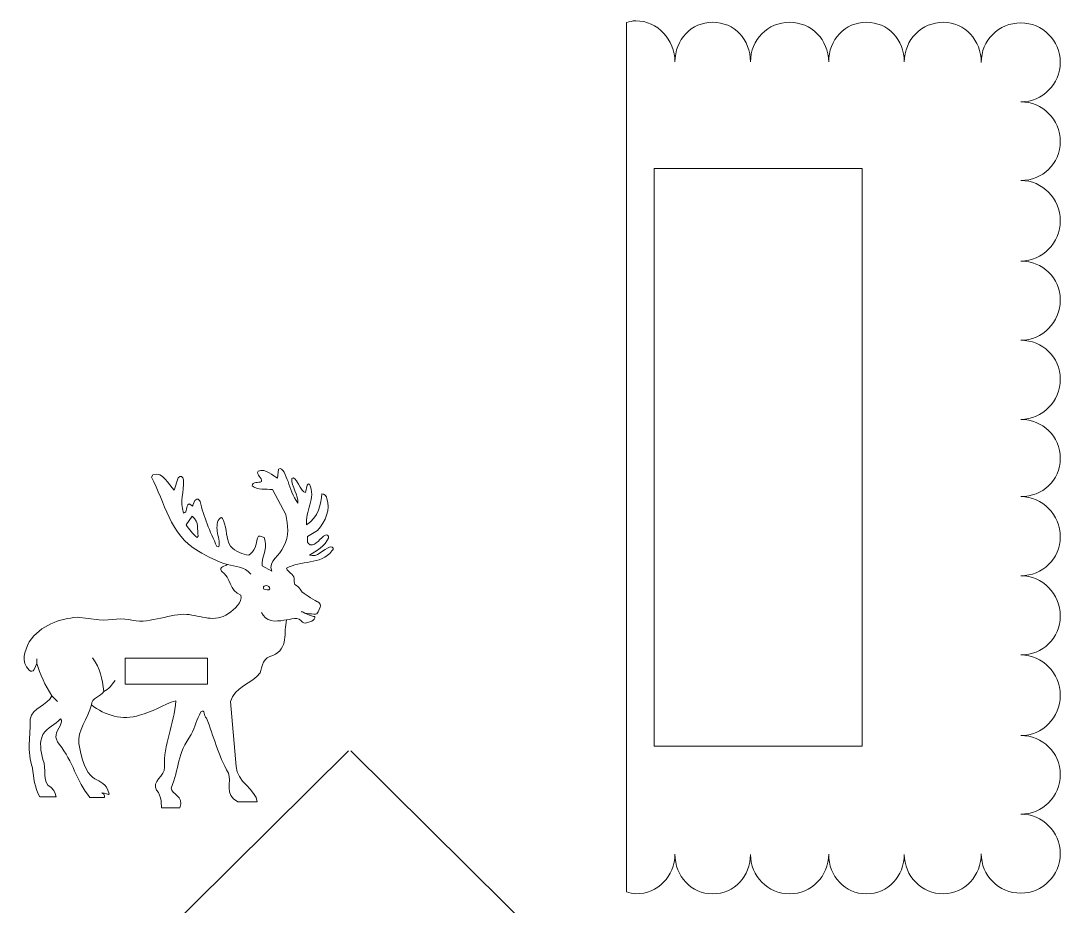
# Model space of a CAD drawing. Header units: centimetres. Extents: x -50 to 38, y -16.5 to 53.8.
# Drawn here: x 12.66 to 38.04, y 9.67 to 31.3 of the extents above; entities that cross this region are included whole.
import ezdxf
from ezdxf.lldxf.tags import DXFTag

# ---------------------------------------------------------------- set-up
doc = ezdxf.new("R2010")
doc.units = ezdxf.units.CM
doc.header["$MEASUREMENT"] = 0
doc.layers.add('layer 1', color=7, linetype='Continuous')
tags = doc.linetypes.add('New Line12', pattern=[0.2, 0.1, -0.1]).pattern_tags.tags
tags[6:7] = [DXFTag(74, 4), DXFTag(75, 0), DXFTag(340, '0'), DXFTag(46, 1.0), DXFTag(50, 0.0), DXFTag(44, 0.0), DXFTag(45, 0.0)]
tags[4:5] = [DXFTag(74, 4), DXFTag(75, 0), DXFTag(340, '0'), DXFTag(46, 1.0), DXFTag(50, 0.0), DXFTag(44, 0.0), DXFTag(45, 0.0)]
tags = doc.linetypes.add('New Line13', pattern=[0.2, 0.1, -0.1]).pattern_tags.tags
tags[6:7] = [DXFTag(74, 4), DXFTag(75, 0), DXFTag(340, '0'), DXFTag(46, 1.0), DXFTag(50, 0.0), DXFTag(44, 0.0), DXFTag(45, 0.0)]
tags[4:5] = [DXFTag(74, 4), DXFTag(75, 0), DXFTag(340, '0'), DXFTag(46, 1.0), DXFTag(50, 0.0), DXFTag(44, 0.0), DXFTag(45, 0.0)]
tags = doc.linetypes.add('New Line14', pattern=[0.2, 0.1, -0.1]).pattern_tags.tags
tags[6:7] = [DXFTag(74, 4), DXFTag(75, 0), DXFTag(340, '0'), DXFTag(46, 1.0), DXFTag(50, 0.0), DXFTag(44, 0.0), DXFTag(45, 0.0)]
tags[4:5] = [DXFTag(74, 4), DXFTag(75, 0), DXFTag(340, '0'), DXFTag(46, 1.0), DXFTag(50, 0.0), DXFTag(44, 0.0), DXFTag(45, 0.0)]

msp = doc.modelspace()

# ---------------------------------------------------------------- linework, layer by layer
at = {"layer": 'layer 1', "color": 7, "lineweight": 18}
msp.add_open_spline([(38.04028, 20.60934), (38.04028, 21.15272), (37.60844, 21.56039), (37.07575, 21.56039), (37.07575, 21.56039), (37.60844, 21.56039), (38.04028, 22.00143), (38.04028, 22.54482), (38.04028, 22.54482), (38.04028, 23.08824), (37.60844, 23.49474), (37.07575, 23.49474), (37.07575, 23.49474), (37.60844, 23.49474), (38.04028, 23.93635), (38.04028, 24.47977), (38.04028, 24.47977), (38.04028, 25.02315), (37.60844, 25.43026), (37.07575, 25.43026), (37.07575, 25.43026), (37.60844, 25.43026), (38.04028, 25.8713), (38.04028, 26.41468), (38.04028, 26.41468), (38.04028, 26.9581), (37.60844, 27.39858), (37.07575, 27.39858), (37.07575, 27.39858), (37.60844, 27.39858), (38.04028, 27.80625), (38.04028, 28.34964), (38.04028, 28.34964), (38.04028, 28.89302), (37.60844, 29.31949), (37.07575, 29.31949), (37.07575, 29.31949), (37.60844, 29.31949), (38.04028, 29.75186), (38.04028, 30.28455), (38.04028, 30.28455), (38.04028, 30.81725), (37.60844, 31.24908), (37.07575, 31.24908), (37.07575, 31.24908), (36.54305, 31.24908), (36.11122, 30.81725), (36.11122, 30.28455), (36.11122, 30.28455), (36.11122, 30.81725), (35.71357, 31.26513), (35.18631, 31.26513), (35.18631, 31.26513), (34.65905, 31.26513), (34.23162, 30.8333), (34.23162, 30.3006), (34.23162, 30.3006), (34.23162, 30.8333), (33.83609, 31.26513), (33.30882, 31.26513), (33.30882, 31.26513), (32.78156, 31.26513), (32.38603, 30.83273), (32.38603, 30.30004), (32.38603, 30.30004), (32.38603, 30.83273), (31.9586, 31.26513), (31.4313, 31.26513), (31.4313, 31.26513), (30.90404, 31.26513), (30.47662, 30.8333), (30.47662, 30.3006), (30.47662, 30.3006), (30.47662, 30.8333), (30.08108, 31.26513), (29.55382, 31.26513), (29.55382, 31.26513), (29.02656, 31.26513), (28.63103, 30.83273), (28.63103, 30.30004), (28.63103, 30.30004), (28.63103, 30.83273), (28.2036, 31.30041), (27.67634, 31.30041), (27.67634, 31.30041), (27.58472, 31.30041), (27.53166, 31.27896), (27.44784, 31.25462), (27.44784, 31.25462), (27.44784, 31.25462), (27.44784, 20.62698), (27.44784, 20.62698), (27.44784, 20.62698), (27.44784, 20.62698), (27.44784, 10.01754), (27.44784, 10.01754), (27.44784, 10.01754), (27.53166, 9.9932), (27.58472, 9.97175), (27.67634, 9.97175), (27.67634, 9.97175), (28.2036, 9.97175), (28.63103, 10.40415), (28.63103, 10.93684), (28.63103, 10.93684), (28.63103, 10.40415), (29.02656, 9.97175), (29.55382, 9.97175), (29.55382, 9.97175), (30.08108, 9.97175), (30.47662, 10.40358), (30.47662, 10.93628), (30.47662, 10.93628), (30.47662, 10.40358), (30.90404, 9.97175), (31.4313, 9.97175), (31.4313, 9.97175), (31.9586, 9.97175), (32.38603, 10.40415), (32.38603, 10.93684), (32.38603, 10.93684), (32.38603, 10.40415), (32.78156, 9.97175), (33.30882, 9.97175), (33.30882, 9.97175), (33.83609, 9.97175), (34.23162, 10.40358), (34.23162, 10.93628), (34.23162, 10.93628), (34.23162, 10.40358), (34.65905, 9.97175), (35.18631, 9.97175), (35.18631, 9.97175), (35.71357, 9.97175), (36.11122, 10.4196), (36.11122, 10.95229), (36.11122, 10.95229), (36.11122, 10.4196), (36.54305, 9.9878), (37.07575, 9.9878), (37.07575, 9.9878), (37.60844, 9.9878), (38.04028, 10.4196), (38.04028, 10.95229), (38.04028, 10.95229), (38.04028, 11.48502), (37.60844, 11.91739), (37.07575, 11.91739), (37.07575, 11.91739), (37.60844, 11.91739), (38.04028, 12.34383), (38.04028, 12.88724), (38.04028, 12.88724), (38.04028, 13.43063), (37.60844, 13.8383), (37.07575, 13.8383), (37.07575, 13.8383), (37.60844, 13.8383), (38.04028, 14.27878), (38.04028, 14.8222), (38.04028, 14.8222), (38.04028, 15.36558), (37.60844, 15.80662), (37.07575, 15.80662), (37.07575, 15.80662), (37.60844, 15.80662), (38.04028, 16.21373), (38.04028, 16.75711), (38.04028, 16.75711), (38.04028, 17.30053), (37.60844, 17.7421), (37.07575, 17.7421), (37.07575, 17.7421), (37.60844, 17.7421), (38.04028, 18.14864), (38.04028, 18.69206), (38.04028, 18.69206), (38.04028, 19.23545), (37.60844, 19.67649), (37.07575, 19.67649), (37.07575, 19.67649), (37.60844, 19.67649), (38.04028, 20.06595), (38.04028, 20.60934)], degree=3, knots=[0, 0, 0, 0, 0.0212766, 0.0212766, 0.0212766, 0.0212766, 0.04255319, 0.04255319, 0.04255319, 0.04255319, 0.06382979, 0.06382979, 0.06382979, 0.06382979, 0.08510638, 0.08510638, 0.08510638, 0.08510638, 0.10638298, 0.10638298, 0.10638298, 0.10638298, 0.12765957, 0.12765957, 0.12765957, 0.12765957, 0.14893617, 0.14893617, 0.14893617, 0.14893617, 0.17021277, 0.17021277, 0.17021277, 0.17021277, 0.19148936, 0.19148936, 0.19148936, 0.19148936, 0.21276596, 0.21276596, 0.21276596, 0.21276596, 0.23404255, 0.23404255, 0.23404255, 0.23404255, 0.25531915, 0.25531915, 0.25531915, 0.25531915, 0.27659574, 0.27659574, 0.27659574, 0.27659574, 0.29787234, 0.29787234, 0.29787234, 0.29787234, 0.31914894, 0.31914894, 0.31914894, 0.31914894, 0.34042553, 0.34042553, 0.34042553, 0.34042553, 0.36170213, 0.36170213, 0.36170213, 0.36170213, 0.38297872, 0.38297872, 0.38297872, 0.38297872, 0.40425532, 0.40425532, 0.40425532, 0.40425532, 0.42553191, 0.42553191, 0.42553191, 0.42553191, 0.44680851, 0.44680851, 0.44680851, 0.44680851, 0.46808511, 0.46808511, 0.46808511, 0.46808511, 0.4893617, 0.4893617, 0.4893617, 0.4893617, 0.5106383, 0.5106383, 0.5106383, 0.5106383, 0.53191489, 0.53191489, 0.53191489, 0.53191489, 0.55319149, 0.55319149, 0.55319149, 0.55319149, 0.57446809, 0.57446809, 0.57446809, 0.57446809, 0.59574468, 0.59574468, 0.59574468, 0.59574468, 0.61702128, 0.61702128, 0.61702128, 0.61702128, 0.63829787, 0.63829787, 0.63829787, 0.63829787, 0.65957447, 0.65957447, 0.65957447, 0.65957447, 0.68085106, 0.68085106, 0.68085106, 0.68085106, 0.70212766, 0.70212766, 0.70212766, 0.70212766, 0.72340426, 0.72340426, 0.72340426, 0.72340426, 0.74468085, 0.74468085, 0.74468085, 0.74468085, 0.76595745, 0.76595745, 0.76595745, 0.76595745, 0.78723404, 0.78723404, 0.78723404, 0.78723404, 0.80851064, 0.80851064, 0.80851064, 0.80851064, 0.82978723, 0.82978723, 0.82978723, 0.82978723, 0.85106383, 0.85106383, 0.85106383, 0.85106383, 0.87234043, 0.87234043, 0.87234043, 0.87234043, 0.89361702, 0.89361702, 0.89361702, 0.89361702, 0.91489362, 0.91489362, 0.91489362, 0.91489362, 0.93617021, 0.93617021, 0.93617021, 0.93617021, 0.95744681, 0.95744681, 0.95744681, 0.95744681, 1, 1, 1, 1], dxfattribs=at)
at = {"layer": 'layer 1', "linetype": 'New Line13', "lineweight": 18}
msp.add_open_spline([(28.12541, 13.58082), (28.12541, 13.58082), (28.12541, 27.69133), (28.12541, 27.69133), (28.12541, 27.69133), (28.12541, 27.69133), (33.20365, 27.69133), (33.20365, 27.69133), (33.20365, 27.69133), (33.20365, 27.69133), (33.20365, 13.58082), (33.20365, 13.58082), (33.20365, 13.58082), (33.20365, 13.58082), (28.12541, 13.58082), (28.12541, 13.58082)], degree=3, knots=[0, 0, 0, 0, 0.2, 0.2, 0.2, 0.2, 0.4, 0.4, 0.4, 0.4, 0.6, 0.6, 0.6, 0.6, 1, 1, 1, 1], dxfattribs=at)
at = {"layer": 'layer 1', "linetype": 'New Line14', "lineweight": 18}
msp.add_open_spline([(28.12541, 13.58082), (28.12541, 13.58082), (28.12541, 27.69133), (28.12541, 27.69133), (28.12541, 27.69133), (28.12541, 27.69133), (33.20365, 27.69133), (33.20365, 27.69133), (33.20365, 27.69133), (33.20365, 27.69133), (33.20365, 13.58082), (33.20365, 13.58082), (33.20365, 13.58082), (33.20365, 13.58082), (28.12541, 13.58082), (28.12541, 13.58082)], degree=3, knots=[0, 0, 0, 0, 0.2, 0.2, 0.2, 0.2, 0.4, 0.4, 0.4, 0.4, 0.6, 0.6, 0.6, 0.6, 1, 1, 1, 1], dxfattribs=at)
at = {"layer": 'layer 1', "lineweight": 18}
for points, knots in [([(17.70753, 18.01599), (17.65461, 17.98424), (17.48118, 17.95955), (17.55527, 17.85724), (17.55527, 17.85724), (17.79868, 17.69144), (17.74577, 17.37394), (18.02799, 17.26458), (18.02799, 17.26458), (18.08443, 17.09524), (17.86924, 16.92238), (17.7246, 16.8236), (17.7246, 16.8236), (17.40004, 16.57666), (17.04021, 16.77421), (16.7086, 16.79891), (16.7086, 16.79891), (16.35229, 16.82713), (15.80902, 16.57313), (15.39627, 16.64721), (15.39627, 16.64721), (15.1211, 16.73541), (14.87063, 16.64721), (14.56724, 16.66133), (14.56724, 16.66133), (14.56724, 16.66133), (14.03102, 16.73188), (14.03102, 16.73188), (14.03102, 16.73188), (13.60768, 16.68602), (13.13496, 16.54138), (12.86332, 16.12863), (12.86332, 16.12863), (12.74338, 15.88874), (12.65518, 15.65591), (12.85627, 15.43366), (12.85627, 15.43366), (12.8986, 15.39133), (12.95504, 15.40191), (12.98327, 15.4513), (12.98327, 15.4513), (12.98327, 15.4513), (13.0438, 15.59594), (13.0438, 15.59594), (13.0438, 15.59594), (13.13553, 15.34546), (13.24136, 15.05619), (13.41422, 14.80924), (13.41422, 14.80924), (13.2978, 14.56583), (12.95152, 14.52702), (12.88096, 14.24127), (12.88096, 14.24127), (12.90213, 13.84263), (12.79277, 13.44399), (12.94093, 13.04888), (12.94093, 13.04888), (12.97621, 12.79841), (12.98323, 12.58674), (13.11729, 12.34333), (13.11729, 12.34333), (13.11729, 12.34333), (13.51772, 12.3399), (13.51772, 12.3399), (13.51772, 12.3399), (13.51772, 12.3399), (13.50714, 12.47576), (13.39425, 12.56917), (13.39425, 12.56917), (13.14731, 12.71029), (13.30077, 13.02419), (13.19493, 13.24996), (13.19493, 13.24996), (13.14554, 13.4581), (13.09968, 13.65566), (13.19493, 13.86733), (13.19493, 13.86733), (13.30782, 14.03666), (13.49127, 14.10369), (13.62532, 14.24833), (13.62532, 14.24833), (13.68529, 14.20246), (13.62179, 14.14602), (13.61827, 14.07899), (13.61827, 14.07899), (13.51949, 13.9026), (13.45599, 13.80383), (13.59357, 13.62391), (13.59357, 13.62391), (13.93224, 13.21469), (14.00632, 12.72528), (14.34499, 12.32664), (14.34499, 12.32664), (14.34499, 12.32664), (14.69953, 12.32664), (14.69953, 12.32664), (14.69953, 12.32664), (14.69953, 12.32664), (14.7304, 12.39719), (14.63779, 12.43688), (14.63779, 12.43688), (14.70263, 12.44563), (14.81418, 12.37338), (14.81418, 12.41483), (14.81418, 12.41483), (14.65543, 12.96164), (14.2762, 12.4457), (14.07335, 13.64155), (14.07335, 13.64155), (14.03102, 13.95199), (14.30266, 14.25185), (14.38027, 14.58699), (14.38027, 14.58699), (14.70482, 14.32594), (15.14227, 14.20246), (15.55502, 14.33299), (15.55502, 14.33299), (15.85135, 14.40355), (16.1371, 14.59758), (16.44402, 14.6893), (16.44402, 14.6893), (16.40168, 14.11427), (16.13357, 13.6098), (16.16532, 13.06299), (16.16532, 13.06299), (16.17591, 12.85133), (15.83724, 12.71021), (15.97129, 12.5056), (15.97129, 12.5056), (16.10535, 12.3786), (16.08771, 12.07532), (16.08771, 12.07532), (16.08771, 12.07532), (16.08771, 12.07532), (16.54279, 12.07529), (16.54279, 12.07529), (16.54279, 12.07529), (16.64863, 12.35751), (16.33113, 12.41042), (16.33113, 12.55154), (16.33113, 12.55154), (16.52163, 13.03837), (16.47577, 13.39813), (16.81796, 13.86027), (16.81796, 13.86027), (16.91321, 14.05077), (16.94143, 14.2237), (17.05432, 14.42126), (17.05432, 14.42126), (17.16368, 14.48829), (17.11429, 14.31888), (17.19191, 14.26596), (17.19191, 14.26596), (17.36124, 13.82499), (17.47766, 13.36285), (17.7246, 12.92188), (17.7246, 12.92188), (17.81279, 12.70669), (17.61171, 12.40337), (17.95391, 12.2164), (17.95391, 12.2164), (17.95391, 12.2164), (18.42673, 12.2164), (18.42673, 12.2164), (18.42673, 12.2164), (18.41262, 12.5128), (17.91157, 12.7208), (17.91863, 13.08063), (17.91863, 13.08063), (17.91863, 13.08063), (17.77752, 14.6682), (17.77752, 14.6682), (17.77752, 14.6682), (17.85866, 15.01745), (18.30668, 15.1091), (18.50424, 15.36663), (18.50424, 15.36663), (18.52893, 15.51833), (18.59243, 15.77233), (18.80763, 15.78996), (18.80763, 15.78996), (19.20627, 15.96988), (19.06572, 16.36146), (19.14686, 16.66133), (19.14686, 16.66133), (19.2298, 16.68359), (19.3193, 16.70024), (19.39673, 16.69562), (19.39673, 16.69562), (19.4742, 16.69103), (19.52334, 16.60262), (19.56525, 16.58844), (19.56525, 16.58844), (19.60716, 16.5743), (19.7106, 16.61479), (19.76231, 16.63504), (19.76231, 16.63504), (19.81403, 16.65529), (19.84437, 16.70789), (19.83481, 16.74342), (19.83481, 16.74342), (19.7724, 16.73936), (19.50817, 16.87165), (19.50817, 16.87165), (19.50817, 16.87165), (19.50817, 16.87165), (19.58166, 16.82794), (19.64724, 16.82015), (19.64724, 16.82015), (19.71286, 16.81239), (19.80966, 16.8066), (19.85591, 16.79997), (19.85591, 16.79997), (19.90212, 16.79334), (19.93472, 16.89896), (19.97052, 16.97844), (19.97052, 16.97844), (19.99857, 16.9923), (19.95056, 17.10008), (19.91182, 17.10237), (19.91182, 17.10237), (19.85806, 17.11334), (19.61655, 17.28835), (19.54141, 17.33167), (19.54141, 17.33167), (19.49925, 17.35598), (19.47491, 17.46322), (19.34738, 17.5257), (19.34738, 17.5257), (19.33161, 17.57862), (19.3272, 17.62159), (19.33327, 17.67733), (19.33327, 17.67733), (19.31916, 17.78669), (19.17452, 17.82902), (19.14629, 17.92427), (19.14629, 17.92427), (19.48496, 18.13241), (19.97885, 17.9913), (20.25402, 18.3476), (20.25402, 18.3476), (20.3087, 18.39001), (20.28929, 18.46049), (20.21168, 18.44991), (20.21168, 18.44991), (20.04235, 18.38288), (19.89771, 18.1818), (19.70368, 18.2453), (19.70368, 18.2453), (19.86949, 18.34408), (20.08821, 18.46755), (20.16935, 18.66158), (20.16935, 18.66158), (20.17641, 18.72515), (20.1376, 18.74977), (20.09527, 18.73566), (20.09527, 18.73566), (19.96827, 18.67921), (19.87302, 18.46402), (19.72132, 18.4993), (19.72132, 18.4993), (19.65077, 18.52752), (19.64371, 18.59808), (19.66135, 18.65099), (19.66135, 18.65099), (19.66135, 18.65099), (19.65429, 18.70391), (19.65429, 18.70391), (19.65429, 18.70391), (19.65429, 18.70391), (19.90124, 18.84855), (19.90124, 18.84855), (19.90124, 18.84855), (20.09879, 19.06374), (20.22579, 19.37419), (20.12702, 19.62466), (20.12702, 19.62466), (20.13054, 19.67405), (20.06352, 19.75871), (20.0106, 19.7446), (20.0106, 19.7446), (19.99296, 19.51177), (19.91888, 19.15899), (19.63666, 18.98966), (19.63666, 18.98966), (19.58374, 19.3001), (19.87242, 19.65066), (19.70897, 19.97751), (19.70897, 19.97751), (19.69134, 20.01279), (19.64724, 19.95627), (19.64724, 19.95627), (19.64724, 19.95627), (19.64724, 19.95627), (19.60491, 19.77988), (19.60491, 19.77988), (19.60491, 19.77988), (19.50613, 19.7482), (19.36502, 20.24209), (19.27329, 20.11855), (19.27329, 20.11855), (19.26624, 19.92452), (19.43204, 19.70933), (19.42499, 19.5153), (19.42499, 19.5153), (19.30504, 19.6811), (19.23153, 19.87866), (19.18214, 20.04799), (19.18214, 20.04799), (19.13275, 20.16088), (19.05634, 20.4273), (18.95227, 20.34433), (18.95227, 20.34433), (18.95227, 20.34433), (18.92757, 20.1256), (18.92757, 20.1256), (18.92757, 20.1256), (18.82527, 20.17499), (18.63477, 20.37608), (18.45132, 20.29494), (18.45132, 20.29494), (18.38782, 20.20321), (18.56068, 20.14677), (18.53599, 20.04094), (18.53599, 20.04094), (18.46191, 20.00566), (18.31021, 20.05505), (18.30668, 19.93863), (18.30668, 19.93863), (18.42663, 19.8328), (18.64182, 19.86455), (18.80057, 19.84691), (18.80057, 19.84691), (18.80057, 19.84691), (19.12866, 19.2366), (19.12866, 19.2366), (19.12866, 19.2366), (19.17452, 18.96849), (19.22391, 18.73213), (19.06868, 18.44991), (19.06868, 18.44991), (18.9946, 18.2453), (18.69121, 18.10771), (18.78293, 17.85724), (18.78293, 17.85724), (18.78293, 17.85724), (18.54657, 17.98424), (18.54657, 17.98424), (18.54657, 17.98424), (18.54657, 17.98424), (18.54657, 18.05833), (18.54657, 18.05833), (18.54657, 18.05833), (18.56774, 18.26294), (18.69121, 18.4358), (18.59596, 18.67921), (18.59596, 18.67921), (18.54304, 18.69685), (18.45838, 18.7533), (18.43368, 18.66158), (18.43368, 18.66158), (18.40899, 18.51694), (18.37371, 18.33702), (18.22202, 18.2453), (18.22202, 18.2453), (18.08091, 18.25941), (17.90099, 18.32644), (17.77399, 18.46755), (17.77399, 18.46755), (17.66463, 18.6651), (17.69638, 18.86619), (17.60466, 19.09196), (17.60466, 19.09196), (17.60466, 19.09196), (17.57467, 19.19258), (17.53057, 19.15899), (17.53057, 19.15899), (17.43885, 19.08844), (17.43885, 18.92616), (17.45296, 18.83091), (17.45296, 18.83091), (17.46354, 18.70391), (17.5341, 18.57338), (17.48824, 18.44991), (17.48824, 18.44991), (17.48824, 18.44991), (17.44591, 18.45696), (17.44591, 18.45696), (17.44591, 18.45696), (17.27657, 18.82033), (17.11429, 19.1978), (17.03668, 19.55763), (17.03668, 19.55763), (17.00493, 19.5788), (17.00493, 19.62819), (16.95202, 19.61055), (16.95202, 19.61055), (16.88675, 19.59827), (16.85324, 19.44121), (16.85324, 19.44121), (16.85324, 19.44121), (16.85324, 19.44121), (16.76857, 19.49766), (16.76857, 19.49766), (16.76857, 19.49766), (16.66627, 19.44474), (16.73682, 19.28952), (16.63099, 19.27188), (16.63099, 19.27188), (16.53221, 19.58233), (16.64157, 19.77283), (16.63099, 20.08327), (16.63099, 20.08327), (16.62217, 20.1539), (16.54985, 20.21027), (16.49693, 20.13266), (16.49693, 20.13266), (16.49693, 20.13266), (16.40168, 19.82927), (16.40168, 19.82927), (16.40168, 19.82927), (16.26057, 19.97038), (16.13004, 20.29494), (15.87957, 20.21027), (15.87957, 20.21027), (15.87957, 20.21027), (15.84429, 20.1503), (15.84429, 20.1503), (15.84429, 20.1503), (16.17943, 19.54705), (16.28174, 18.74624), (16.99435, 18.34055), (16.99435, 18.34055), (17.22013, 18.20296), (17.45705, 18.08655), (17.70753, 18.01599)], [0, 0, 0, 0, 0.00909091, 0.00909091, 0.00909091, 0.00909091, 0.01818182, 0.01818182, 0.01818182, 0.01818182, 0.02727273, 0.02727273, 0.02727273, 0.02727273, 0.03636364, 0.03636364, 0.03636364, 0.03636364, 0.04545455, 0.04545455, 0.04545455, 0.04545455, 0.05454545, 0.05454545, 0.05454545, 0.05454545, 0.06363636, 0.06363636, 0.06363636, 0.06363636, 0.07272727, 0.07272727, 0.07272727, 0.07272727, 0.08181818, 0.08181818, 0.08181818, 0.08181818, 0.09090909, 0.09090909, 0.09090909, 0.09090909, 0.1, 0.1, 0.1, 0.1, 0.10909091, 0.10909091, 0.10909091, 0.10909091, 0.11818182, 0.11818182, 0.11818182, 0.11818182, 0.12727273, 0.12727273, 0.12727273, 0.12727273, 0.13636364, 0.13636364, 0.13636364, 0.13636364, 0.14545455, 0.14545455, 0.14545455, 0.14545455, 0.15454545, 0.15454545, 0.15454545, 0.15454545, 0.16363636, 0.16363636, 0.16363636, 0.16363636, 0.17272727, 0.17272727, 0.17272727, 0.17272727, 0.18181818, 0.18181818, 0.18181818, 0.18181818, 0.19090909, 0.19090909, 0.19090909, 0.19090909, 0.2, 0.2, 0.2, 0.2, 0.20909091, 0.20909091, 0.20909091, 0.20909091, 0.21818182, 0.21818182, 0.21818182, 0.21818182, 0.22727273, 0.22727273, 0.22727273, 0.22727273, 0.23636364, 0.23636364, 0.23636364, 0.23636364, 0.24545455, 0.24545455, 0.24545455, 0.24545455, 0.25454545, 0.25454545, 0.25454545, 0.25454545, 0.26363636, 0.26363636, 0.26363636, 0.26363636, 0.27272727, 0.27272727, 0.27272727, 0.27272727, 0.28181818, 0.28181818, 0.28181818, 0.28181818, 0.29090909, 0.29090909, 0.29090909, 0.29090909, 0.3, 0.3, 0.3, 0.3, 0.30909091, 0.30909091, 0.30909091, 0.30909091, 0.31818182, 0.31818182, 0.31818182, 0.31818182, 0.32727273, 0.32727273, 0.32727273, 0.32727273, 0.33636364, 0.33636364, 0.33636364, 0.33636364, 0.34545455, 0.34545455, 0.34545455, 0.34545455, 0.35454545, 0.35454545, 0.35454545, 0.35454545, 0.36363636, 0.36363636, 0.36363636, 0.36363636, 0.37272727, 0.37272727, 0.37272727, 0.37272727, 0.38181818, 0.38181818, 0.38181818, 0.38181818, 0.39090909, 0.39090909, 0.39090909, 0.39090909, 0.4, 0.4, 0.4, 0.4, 0.40909091, 0.40909091, 0.40909091, 0.40909091, 0.41818182, 0.41818182, 0.41818182, 0.41818182, 0.42727273, 0.42727273, 0.42727273, 0.42727273, 0.43636364, 0.43636364, 0.43636364, 0.43636364, 0.44545455, 0.44545455, 0.44545455, 0.44545455, 0.45454545, 0.45454545, 0.45454545, 0.45454545, 0.46363636, 0.46363636, 0.46363636, 0.46363636, 0.47272727, 0.47272727, 0.47272727, 0.47272727, 0.48181818, 0.48181818, 0.48181818, 0.48181818, 0.49090909, 0.49090909, 0.49090909, 0.49090909, 0.5, 0.5, 0.5, 0.5, 0.50909091, 0.50909091, 0.50909091, 0.50909091, 0.51818182, 0.51818182, 0.51818182, 0.51818182, 0.52727273, 0.52727273, 0.52727273, 0.52727273, 0.53636364, 0.53636364, 0.53636364, 0.53636364, 0.54545455, 0.54545455, 0.54545455, 0.54545455, 0.55454545, 0.55454545, 0.55454545, 0.55454545, 0.56363636, 0.56363636, 0.56363636, 0.56363636, 0.57272727, 0.57272727, 0.57272727, 0.57272727, 0.58181818, 0.58181818, 0.58181818, 0.58181818, 0.59090909, 0.59090909, 0.59090909, 0.59090909, 0.6, 0.6, 0.6, 0.6, 0.60909091, 0.60909091, 0.60909091, 0.60909091, 0.61818182, 0.61818182, 0.61818182, 0.61818182, 0.62727273, 0.62727273, 0.62727273, 0.62727273, 0.63636364, 0.63636364, 0.63636364, 0.63636364, 0.64545455, 0.64545455, 0.64545455, 0.64545455, 0.65454545, 0.65454545, 0.65454545, 0.65454545, 0.66363636, 0.66363636, 0.66363636, 0.66363636, 0.67272727, 0.67272727, 0.67272727, 0.67272727, 0.68181818, 0.68181818, 0.68181818, 0.68181818, 0.69090909, 0.69090909, 0.69090909, 0.69090909, 0.7, 0.7, 0.7, 0.7, 0.70909091, 0.70909091, 0.70909091, 0.70909091, 0.71818182, 0.71818182, 0.71818182, 0.71818182, 0.72727273, 0.72727273, 0.72727273, 0.72727273, 0.73636364, 0.73636364, 0.73636364, 0.73636364, 0.74545455, 0.74545455, 0.74545455, 0.74545455, 0.75454545, 0.75454545, 0.75454545, 0.75454545, 0.76363636, 0.76363636, 0.76363636, 0.76363636, 0.77272727, 0.77272727, 0.77272727, 0.77272727, 0.78181818, 0.78181818, 0.78181818, 0.78181818, 0.79090909, 0.79090909, 0.79090909, 0.79090909, 0.8, 0.8, 0.8, 0.8, 0.80909091, 0.80909091, 0.80909091, 0.80909091, 0.81818182, 0.81818182, 0.81818182, 0.81818182, 0.82727273, 0.82727273, 0.82727273, 0.82727273, 0.83636364, 0.83636364, 0.83636364, 0.83636364, 0.84545455, 0.84545455, 0.84545455, 0.84545455, 0.85454545, 0.85454545, 0.85454545, 0.85454545, 0.86363636, 0.86363636, 0.86363636, 0.86363636, 0.87272727, 0.87272727, 0.87272727, 0.87272727, 0.88181818, 0.88181818, 0.88181818, 0.88181818, 0.89090909, 0.89090909, 0.89090909, 0.89090909, 0.9, 0.9, 0.9, 0.9, 0.90909091, 0.90909091, 0.90909091, 0.90909091, 0.91818182, 0.91818182, 0.91818182, 0.91818182, 0.92727273, 0.92727273, 0.92727273, 0.92727273, 0.93636364, 0.93636364, 0.93636364, 0.93636364, 0.94545455, 0.94545455, 0.94545455, 0.94545455, 0.95454545, 0.95454545, 0.95454545, 0.95454545, 0.96363636, 0.96363636, 0.96363636, 0.96363636, 0.97272727, 0.97272727, 0.97272727, 0.97272727, 0.98181818, 0.98181818, 0.98181818, 0.98181818, 1, 1, 1, 1]), ([(16.9873, 18.71096), (16.9873, 18.71096), (16.96261, 18.67921), (16.96261, 18.67921), (16.96261, 18.67921), (16.8603, 18.75329), (16.76152, 18.88029), (16.69097, 18.98966), (16.69097, 18.98966), (16.69097, 18.98966), (16.84266, 19.19427), (16.84266, 19.19427), (16.84266, 19.19427), (17.02611, 19.0461), (16.95202, 18.87677), (16.9873, 18.71096)], [0, 0, 0, 0, 0.2, 0.2, 0.2, 0.2, 0.4, 0.4, 0.4, 0.4, 0.6, 0.6, 0.6, 0.6, 1, 1, 1, 1]), ([(18.7406, 17.42332), (18.71591, 17.37393), (18.63124, 17.40752), (18.58891, 17.41105), (18.58891, 17.41105), (18.57833, 17.45338), (18.56421, 17.48682), (18.64535, 17.50799), (18.64535, 17.50799), (18.7018, 17.50446), (18.73355, 17.46566), (18.7406, 17.42332)], [0, 0, 0, 0, 0.25, 0.25, 0.25, 0.25, 0.5, 0.5, 0.5, 0.5, 1, 1, 1, 1]), ([(19.1463, 16.66133), (18.98049, 16.64722), (18.69827, 16.56961), (18.57833, 16.78127), (18.57833, 16.78127), (18.57833, 16.78127), (18.53599, 16.8483), (18.53599, 16.8483)], [0, 0, 0, 0, 0.33333333, 0.33333333, 0.33333333, 0.33333333, 1, 1, 1, 1]), ([(14.38083, 14.58699), (14.38435, 14.76338), (14.60604, 14.7916), (14.68365, 14.91155), (14.68365, 14.91155), (14.63073, 15.24316), (14.6131, 15.45835), (14.40496, 15.74058)], [0, 0, 0, 0, 0.33333333, 0.33333333, 0.33333333, 0.33333333, 1, 1, 1, 1]), ([(20.71448, 13.46342), (20.71448, 13.46342), (28.31883, 5.92548), (28.31883, 5.92548), (28.31883, 5.92548), (28.31883, 5.92548), (28.31883, -12.62883), (28.31883, -12.62883), (28.31883, -12.62883), (28.31883, -12.62883), (13.05753, -12.62883), (13.05753, -12.62883), (13.05753, -12.62883), (13.05753, -12.62883), (13.05753, 5.92548), (13.05753, 5.92548)], [0, 0, 0, 0, 0.2, 0.2, 0.2, 0.2, 0.4, 0.4, 0.4, 0.4, 0.6, 0.6, 0.6, 0.6, 1, 1, 1, 1])]:
    msp.add_open_spline(points, degree=3, knots=knots, dxfattribs=at)
for points in [[(17.70753, 18.01599), (17.89803, 17.96308), (18.10913, 17.97366), (18.27493, 17.77963)], [(13.0438, 15.59594), (13.0438, 15.59594), (13.05029, 15.71588), (13.05029, 15.71588)], [(14.68366, 14.91155), (14.80713, 14.96799), (14.87416, 15.08088), (14.96235, 15.17966)], [(13.41421, 14.80925), (13.41421, 14.80925), (13.55123, 14.67166), (13.55123, 14.67166)], [(13.05753, 5.92548), (13.05753, 5.92548), (20.66188, 13.46342), (20.66188, 13.46342)]]:
    msp.add_open_spline(points, degree=3, dxfattribs=at)
at = {"layer": 'layer 1', "linetype": 'New Line12', "lineweight": 18}
msp.add_open_spline([(15.20225, 15.72654), (15.20225, 15.72654), (17.21308, 15.72654), (17.21308, 15.72654), (17.21308, 15.72654), (17.21308, 15.72654), (17.21308, 15.09154), (17.21308, 15.09154), (17.21308, 15.09154), (17.21308, 15.09154), (15.20225, 15.09154), (15.20225, 15.09154), (15.20225, 15.09154), (15.20225, 15.09154), (15.20225, 15.72654), (15.20225, 15.72654)], degree=3, knots=[0, 0, 0, 0, 0.2, 0.2, 0.2, 0.2, 0.4, 0.4, 0.4, 0.4, 0.6, 0.6, 0.6, 0.6, 1, 1, 1, 1], dxfattribs=at)

doc.saveas('drawing.dxf')
